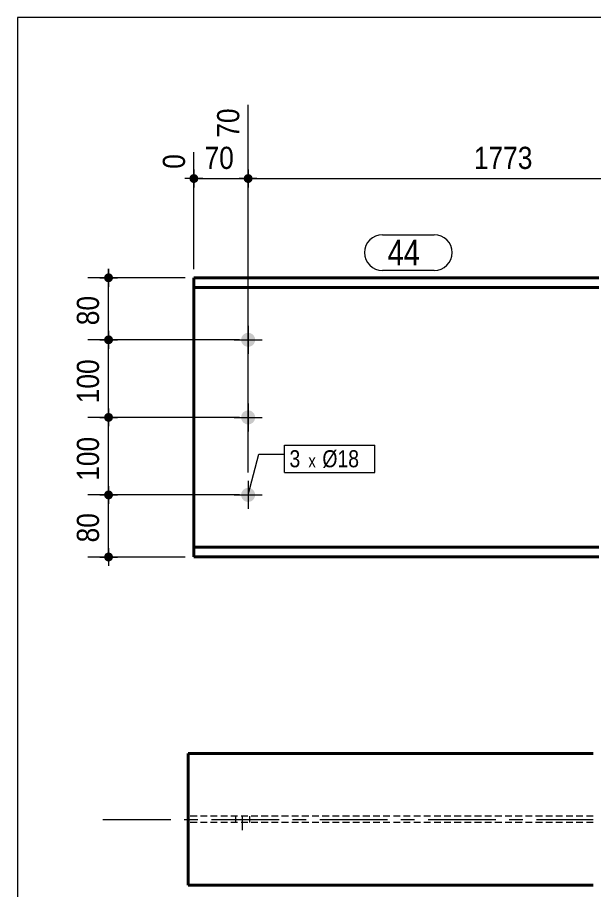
# Model space of a CAD drawing. Header units: millimetres. Extents: x 2 to 287, y 5 to 195.
# Drawn here: x 5 to 72.5, y 92.8 to 195 of the extents above; entities that cross this region are included whole.
import ezdxf

# ---------------------------------------------------------------- set-up
doc = ezdxf.new("R2010")
doc.units = ezdxf.units.MM
for name, pattern in [('AXES', [12.7, 7.9375, -1.5875, 1.5875, -1.5875]), ('CACHE2', [1.190625, 0.79375, -0.396875]), ('INTERROMPUX2', [9.525, 6.35, -3.175])]:
    doc.linetypes.add(name, pattern=pattern)
for name, color, linetype, lineweight in [('Axe', 1, 'Continuous', 0), ('Boulon', 7, 'Continuous', 0), ('Cache', 7, 'Continuous', 0), ('Cotation', 7, 'Continuous', 0), ('Désignation boulon', 3, 'Continuous', 0), ('Feuille dessin', 5, 'Continuous', 0), ('Piece', 2, 'Continuous', 0), ('Repère pièce', 3, 'Continuous', 0)]:
    doc.layers.add(name, color=color, linetype=linetype, lineweight=lineweight)
doc.styles.add('ARIAL', font='ARIAL.TTF')
doc.styles.add('COMIC_SANS_MS', font='COMIC.TTF')

# ---------------------------------------------------------------- blocks, each defined once
blk = doc.blocks.new('*A5')
at = {"layer": 'Boulon'}
for points in [[(31.23, 157.25), (31.23, 157.29), (31.23, 157.33), (31.24, 157.37), (31.25, 157.41), (31.26, 157.45), (31.27, 157.48), (31.29, 157.52), (31.3, 157.56), (31.32, 157.59), (31.34, 157.63), (31.36, 157.66), (31.39, 157.7), (31.41, 157.73), (31.44, 157.76), (31.47, 157.79), (31.49, 157.81), (31.52, 157.84), (31.56, 157.87), (31.59, 157.89), (31.62, 157.91), (31.66, 157.93), (31.69, 157.95), (31.73, 157.96), (31.77, 157.98), (31.81, 157.99), (31.84, 158), (31.88, 158.01), (31.92, 158.02), (31.96, 158.02), (32, 158.03), (32.04, 158.03), (32.08, 158.03), (32.12, 158.02), (32.16, 158.02), (32.2, 158.01), (32.24, 158), (32.28, 157.99), (32.32, 157.98), (32.36, 157.96), (32.39, 157.95), (32.43, 157.93), (32.46, 157.91), (32.5, 157.89), (32.53, 157.87), (32.56, 157.84), (32.59, 157.81), (32.62, 157.79), (32.65, 157.76), (32.68, 157.73), (32.7, 157.7), (32.72, 157.66), (32.75, 157.63), (32.77, 157.59), (32.78, 157.56), (32.8, 157.52), (32.81, 157.48), (32.83, 157.45), (32.84, 157.41), (32.85, 157.37), (32.85, 157.33), (32.86, 157.29), (32.86, 157.25), (32.86, 157.21), (32.86, 157.17), (32.86, 157.13), (32.85, 157.09), (32.85, 157.05), (32.84, 157.01), (32.83, 156.97), (32.81, 156.93), (32.8, 156.89), (32.78, 156.86), (32.77, 156.82), (32.75, 156.79), (32.72, 156.75), (32.7, 156.72), (32.68, 156.69), (32.65, 156.66), (32.62, 156.63), (32.59, 156.6), (32.56, 156.58), (32.53, 156.55), (32.5, 156.53), (32.46, 156.51), (32.43, 156.49), (32.39, 156.47), (32.36, 156.45), (32.32, 156.44), (32.28, 156.43), (32.24, 156.41), (32.2, 156.41), (32.16, 156.4), (32.12, 156.39), (32.08, 156.39), (32.04, 156.39), (32, 156.39), (31.96, 156.39), (31.92, 156.4), (31.88, 156.41), (31.84, 156.41), (31.81, 156.43), (31.77, 156.44), (31.73, 156.45), (31.69, 156.47), (31.66, 156.49), (31.62, 156.51), (31.59, 156.53), (31.56, 156.55), (31.52, 156.58), (31.49, 156.6), (31.47, 156.63), (31.44, 156.66), (31.41, 156.69), (31.39, 156.72), (31.36, 156.75), (31.34, 156.79), (31.32, 156.82), (31.3, 156.86), (31.29, 156.89), (31.27, 156.93), (31.26, 156.97), (31.25, 157.01), (31.24, 157.05), (31.23, 157.09), (31.23, 157.13), (31.23, 157.17), (31.23, 157.21)], [(31.23, 148.16), (31.23, 148.2), (31.23, 148.24), (31.24, 148.28), (31.25, 148.32), (31.26, 148.35), (31.27, 148.39), (31.29, 148.43), (31.3, 148.47), (31.32, 148.5), (31.34, 148.54), (31.36, 148.57), (31.39, 148.6), (31.41, 148.64), (31.44, 148.67), (31.47, 148.7), (31.49, 148.72), (31.52, 148.75), (31.56, 148.77), (31.59, 148.8), (31.62, 148.82), (31.66, 148.84), (31.69, 148.86), (31.73, 148.87), (31.77, 148.89), (31.81, 148.9), (31.84, 148.91), (31.88, 148.92), (31.92, 148.93), (31.96, 148.93), (32, 148.93), (32.04, 148.94), (32.08, 148.93), (32.12, 148.93), (32.16, 148.93), (32.2, 148.92), (32.24, 148.91), (32.28, 148.9), (32.32, 148.89), (32.36, 148.87), (32.39, 148.86), (32.43, 148.84), (32.46, 148.82), (32.5, 148.8), (32.53, 148.77), (32.56, 148.75), (32.59, 148.72), (32.62, 148.7), (32.65, 148.67), (32.68, 148.64), (32.7, 148.6), (32.72, 148.57), (32.75, 148.54), (32.77, 148.5), (32.78, 148.47), (32.8, 148.43), (32.81, 148.39), (32.83, 148.35), (32.84, 148.32), (32.85, 148.28), (32.85, 148.24), (32.86, 148.2), (32.86, 148.16), (32.86, 148.12), (32.86, 148.08), (32.86, 148.04), (32.85, 148), (32.85, 147.96), (32.84, 147.92), (32.83, 147.88), (32.81, 147.84), (32.8, 147.8), (32.78, 147.77), (32.77, 147.73), (32.75, 147.7), (32.72, 147.66), (32.7, 147.63), (32.68, 147.6), (32.65, 147.57), (32.62, 147.54), (32.59, 147.51), (32.56, 147.48), (32.53, 147.46), (32.5, 147.44), (32.46, 147.42), (32.43, 147.4), (32.39, 147.38), (32.36, 147.36), (32.32, 147.35), (32.28, 147.33), (32.24, 147.32), (32.2, 147.31), (32.16, 147.31), (32.12, 147.3), (32.08, 147.3), (32.04, 147.3), (32, 147.3), (31.96, 147.3), (31.92, 147.31), (31.88, 147.31), (31.84, 147.32), (31.81, 147.33), (31.77, 147.35), (31.73, 147.36), (31.69, 147.38), (31.66, 147.4), (31.62, 147.42), (31.59, 147.44), (31.56, 147.46), (31.52, 147.48), (31.49, 147.51), (31.47, 147.54), (31.44, 147.57), (31.41, 147.6), (31.39, 147.63), (31.36, 147.66), (31.34, 147.7), (31.32, 147.73), (31.3, 147.77), (31.29, 147.8), (31.27, 147.84), (31.26, 147.88), (31.25, 147.92), (31.24, 147.96), (31.23, 148), (31.23, 148.04), (31.23, 148.08), (31.23, 148.12)], [(31.23, 139.07), (31.23, 139.11), (31.23, 139.15), (31.24, 139.19), (31.25, 139.23), (31.26, 139.26), (31.27, 139.3), (31.29, 139.34), (31.3, 139.38), (31.32, 139.41), (31.34, 139.45), (31.36, 139.48), (31.39, 139.51), (31.41, 139.55), (31.44, 139.58), (31.47, 139.6), (31.49, 139.63), (31.52, 139.66), (31.56, 139.68), (31.59, 139.71), (31.62, 139.73), (31.66, 139.75), (31.69, 139.77), (31.73, 139.78), (31.77, 139.8), (31.81, 139.81), (31.84, 139.82), (31.88, 139.83), (31.92, 139.84), (31.96, 139.84), (32, 139.84), (32.04, 139.84), (32.08, 139.84), (32.12, 139.84), (32.16, 139.84), (32.2, 139.83), (32.24, 139.82), (32.28, 139.81), (32.32, 139.8), (32.36, 139.78), (32.39, 139.77), (32.43, 139.75), (32.46, 139.73), (32.5, 139.71), (32.53, 139.68), (32.56, 139.66), (32.59, 139.63), (32.62, 139.6), (32.65, 139.58), (32.68, 139.55), (32.7, 139.51), (32.72, 139.48), (32.75, 139.45), (32.77, 139.41), (32.78, 139.38), (32.8, 139.34), (32.81, 139.3), (32.83, 139.26), (32.84, 139.23), (32.85, 139.19), (32.85, 139.15), (32.86, 139.11), (32.86, 139.07), (32.86, 139.03), (32.86, 138.99), (32.86, 138.95), (32.85, 138.91), (32.85, 138.87), (32.84, 138.83), (32.83, 138.79), (32.81, 138.75), (32.8, 138.71), (32.78, 138.68), (32.77, 138.64), (32.75, 138.61), (32.72, 138.57), (32.7, 138.54), (32.68, 138.51), (32.65, 138.48), (32.62, 138.45), (32.59, 138.42), (32.56, 138.39), (32.53, 138.37), (32.5, 138.35), (32.46, 138.32), (32.43, 138.3), (32.39, 138.29), (32.36, 138.27), (32.32, 138.26), (32.28, 138.24), (32.24, 138.23), (32.2, 138.22), (32.16, 138.22), (32.12, 138.21), (32.08, 138.21), (32.04, 138.21), (32, 138.21), (31.96, 138.21), (31.92, 138.22), (31.88, 138.22), (31.84, 138.23), (31.81, 138.24), (31.77, 138.26), (31.73, 138.27), (31.69, 138.29), (31.66, 138.3), (31.62, 138.32), (31.59, 138.35), (31.56, 138.37), (31.52, 138.39), (31.49, 138.42), (31.47, 138.45), (31.44, 138.48), (31.41, 138.51), (31.39, 138.54), (31.36, 138.57), (31.34, 138.61), (31.32, 138.64), (31.3, 138.68), (31.29, 138.71), (31.27, 138.75), (31.26, 138.79), (31.25, 138.83), (31.24, 138.87), (31.23, 138.91), (31.23, 138.95), (31.23, 138.99), (31.23, 139.03)]]:
    blk.add_hatch(color=256, dxfattribs=at).paths.add_polyline_path(points, flags=17)
at = {"layer": 'Boulon', "linetype": 'Continuous', "lineweight": 0}
for p, q in [((32.04, 158.84), (32.04, 155.57)), ((30.41, 157.21), (33.68, 157.21)), ((32.04, 149.75), (32.04, 146.48)), ((30.41, 148.12), (33.68, 148.12)), ((32.04, 140.66), (32.04, 137.39)), ((30.41, 139.03), (33.68, 139.03))]:
    blk.add_line(p, q, dxfattribs=at)
blk = doc.blocks.new('*A9')
at = {"layer": 'Piece', "color": 2, "linetype": 'Continuous', "lineweight": 40}
for p, q in [((25.68, 164.480746), (25.68, 131.753473)), ((73.134545, 164.480746), (25.68, 164.480746)), ((73.134545, 163.3262), (25.68, 163.3262)), ((73.134545, 132.908018), (25.68, 132.908018)), ((25.68, 131.753473), (73.134545, 131.753473))]:
    blk.add_line(p, q, dxfattribs=at)
blk = doc.blocks.new('*A14')
at = {"layer": 'Boulon', "linetype": 'INTERROMPUX2', "lineweight": 0}
for p, q in [((30.573796, 101.357689), (30.573796, 100.630417)), ((30.573796, 101.357689), (30.573796, 100.630417)), ((30.573796, 101.357689), (30.573796, 100.630417)), ((31.391978, 99.721326), (31.391978, 101.357689)), ((31.391978, 99.721326), (31.391978, 101.357689)), ((31.391978, 99.721326), (31.391978, 101.357689)), ((32.21016, 101.357689), (32.21016, 100.630417)), ((32.21016, 101.357689), (32.21016, 100.630417)), ((32.21016, 101.357689), (32.21016, 100.630417))]:
    blk.add_line(p, q, dxfattribs=at)
blk = doc.blocks.new('*A18')
at = {"layer": 'Axe', "color": 1, "linetype": 'AXES', "lineweight": 15}
blk.add_line((15.028381, 100.994053), (72.482927, 100.994053), dxfattribs=at)
at = {"layer": 'Cache', "color": 7, "linetype": 'CACHE2', "lineweight": 20}
for p, q in [((72.482927, 101.357689), (25.028381, 101.357689)), ((72.482927, 100.630417), (25.028381, 100.630417))]:
    blk.add_line(p, q, dxfattribs=at)
at = {"layer": 'Piece', "color": 2, "linetype": 'Continuous', "lineweight": 40}
for p, q in [((25.028381, 108.721326), (25.028381, 93.26678)), ((25.028381, 108.721326), (72.482927, 108.721326)), ((25.028381, 93.26678), (72.482927, 93.26678))]:
    blk.add_line(p, q, dxfattribs=at)
blk = doc.blocks.new('*A19')
at = {"layer": 'Feuille dessin', "linetype": 'Continuous', "lineweight": 0}
for p, q in [((282, 195), (5, 195)), ((5, 195), (5, 5))]:
    blk.add_line(p, q, dxfattribs=at)
blk = doc.blocks.new('*A25')
at = {"layer": 'Cotation'}
for points in [[(25.65, 175.6), (25.63, 175.6), (25.6, 175.6), (25.58, 175.61), (25.55, 175.61), (25.53, 175.62), (25.5, 175.63), (25.48, 175.64), (25.46, 175.65), (25.43, 175.66), (25.41, 175.67), (25.39, 175.68), (25.37, 175.7), (25.35, 175.72), (25.33, 175.73), (25.31, 175.75), (25.29, 175.77), (25.28, 175.79), (25.26, 175.81), (25.25, 175.83), (25.23, 175.85), (25.22, 175.87), (25.21, 175.89), (25.2, 175.92), (25.19, 175.94), (25.18, 175.97), (25.18, 175.99), (25.17, 176.02), (25.17, 176.04), (25.16, 176.07), (25.16, 176.09), (25.16, 176.12), (25.16, 176.14), (25.16, 176.17), (25.17, 176.19), (25.17, 176.22), (25.18, 176.24), (25.18, 176.27), (25.19, 176.29), (25.2, 176.32), (25.21, 176.34), (25.22, 176.36), (25.23, 176.38), (25.25, 176.41), (25.26, 176.43), (25.28, 176.45), (25.29, 176.47), (25.31, 176.48), (25.33, 176.5), (25.35, 176.52), (25.37, 176.53), (25.39, 176.55), (25.41, 176.56), (25.43, 176.58), (25.46, 176.59), (25.48, 176.6), (25.5, 176.61), (25.53, 176.61), (25.55, 176.62), (25.58, 176.63), (25.6, 176.63), (25.63, 176.63), (25.65, 176.64), (25.68, 176.64), (25.71, 176.64), (25.73, 176.63), (25.76, 176.63), (25.78, 176.63), (25.81, 176.62), (25.83, 176.61), (25.86, 176.61), (25.88, 176.6), (25.9, 176.59), (25.93, 176.58), (25.95, 176.56), (25.97, 176.55), (25.99, 176.53), (26.01, 176.52), (26.03, 176.5), (26.05, 176.48), (26.07, 176.47), (26.08, 176.45), (26.1, 176.43), (26.11, 176.41), (26.13, 176.38), (26.14, 176.36), (26.15, 176.34), (26.16, 176.32), (26.17, 176.29), (26.18, 176.27), (26.18, 176.24), (26.19, 176.22), (26.19, 176.19), (26.2, 176.17), (26.2, 176.14), (26.2, 176.12), (26.2, 176.09), (26.2, 176.07), (26.19, 176.04), (26.19, 176.02), (26.18, 175.99), (26.18, 175.97), (26.17, 175.94), (26.16, 175.92), (26.15, 175.89), (26.14, 175.87), (26.13, 175.85), (26.11, 175.83), (26.1, 175.81), (26.08, 175.79), (26.07, 175.77), (26.05, 175.75), (26.03, 175.73), (26.01, 175.72), (25.99, 175.7), (25.97, 175.68), (25.95, 175.67), (25.93, 175.66), (25.9, 175.65), (25.88, 175.64), (25.86, 175.63), (25.83, 175.62), (25.81, 175.61), (25.78, 175.61), (25.76, 175.6), (25.73, 175.6), (25.71, 175.6), (25.68, 175.6)], [(32.02, 175.6), (31.99, 175.6), (31.97, 175.6), (31.94, 175.61), (31.92, 175.61), (31.89, 175.62), (31.87, 175.63), (31.84, 175.64), (31.82, 175.65), (31.8, 175.66), (31.78, 175.67), (31.75, 175.68), (31.73, 175.7), (31.71, 175.72), (31.69, 175.73), (31.68, 175.75), (31.66, 175.77), (31.64, 175.79), (31.63, 175.81), (31.61, 175.83), (31.6, 175.85), (31.58, 175.87), (31.57, 175.89), (31.56, 175.92), (31.55, 175.94), (31.55, 175.97), (31.54, 175.99), (31.53, 176.02), (31.53, 176.04), (31.53, 176.07), (31.52, 176.09), (31.52, 176.12), (31.52, 176.14), (31.53, 176.17), (31.53, 176.19), (31.53, 176.22), (31.54, 176.24), (31.55, 176.27), (31.55, 176.29), (31.56, 176.32), (31.57, 176.34), (31.58, 176.36), (31.6, 176.38), (31.61, 176.41), (31.63, 176.43), (31.64, 176.45), (31.66, 176.47), (31.68, 176.48), (31.69, 176.5), (31.71, 176.52), (31.73, 176.53), (31.75, 176.55), (31.78, 176.56), (31.8, 176.58), (31.82, 176.59), (31.84, 176.6), (31.87, 176.61), (31.89, 176.61), (31.92, 176.62), (31.94, 176.63), (31.97, 176.63), (31.99, 176.63), (32.02, 176.64), (32.04, 176.64), (32.07, 176.64), (32.09, 176.63), (32.12, 176.63), (32.15, 176.63), (32.17, 176.62), (32.19, 176.61), (32.22, 176.61), (32.24, 176.6), (32.27, 176.59), (32.29, 176.58), (32.31, 176.56), (32.33, 176.55), (32.35, 176.53), (32.37, 176.52), (32.39, 176.5), (32.41, 176.48), (32.43, 176.47), (32.45, 176.45), (32.46, 176.43), (32.48, 176.41), (32.49, 176.38), (32.5, 176.36), (32.51, 176.34), (32.52, 176.32), (32.53, 176.29), (32.54, 176.27), (32.55, 176.24), (32.55, 176.22), (32.56, 176.19), (32.56, 176.17), (32.56, 176.14), (32.56, 176.12), (32.56, 176.09), (32.56, 176.07), (32.56, 176.04), (32.55, 176.02), (32.55, 175.99), (32.54, 175.97), (32.53, 175.94), (32.52, 175.92), (32.51, 175.89), (32.5, 175.87), (32.49, 175.85), (32.48, 175.83), (32.46, 175.81), (32.45, 175.79), (32.43, 175.77), (32.41, 175.75), (32.39, 175.73), (32.37, 175.72), (32.35, 175.7), (32.33, 175.68), (32.31, 175.67), (32.29, 175.66), (32.27, 175.65), (32.24, 175.64), (32.22, 175.63), (32.19, 175.62), (32.17, 175.61), (32.15, 175.61), (32.12, 175.6), (32.09, 175.6), (32.07, 175.6), (32.04, 175.6)]]:
    blk.add_hatch(color=256, dxfattribs=at).paths.add_polyline_path(points, flags=17)
at = {"layer": 'Cotation', "linetype": 'Continuous', "lineweight": 0}
for p, q in [((32.04, 141.66), (32.04, 184.75)), ((25.68, 165.48), (25.68, 179.19)), ((25.68, 177.16), (25.68, 175.08)), ((32.04, 177.16), (32.04, 175.08)), ((26.72, 176.12), (24.64, 176.12)), ((25.68, 176.12), (24.64, 176.12)), ((25.68, 176.12), (32.04, 176.12)), ((33.08, 176.12), (31, 176.12)), ((32.04, 176.12), (33.08, 176.12))]:
    blk.add_line(p, q, dxfattribs=at)
at = {"layer": 'Cotation'}
for p in [(25.68, 176.12), (32.04, 176.12)]:
    blk.add_point(p, dxfattribs=at)
at = {"layer": 'Cotation', "style": 'ARIAL', "width": 0.85}
for s, p in [('70', (31, 180.9)), ('0', (24.64, 177.26))]:
    blk.add_text(s, height=2.6, rotation=90.0002, dxfattribs=at).set_placement(p)
blk.add_text('70', height=2.6, dxfattribs=at).set_placement((26.93, 177.24))
blk = doc.blocks.new('*A26')
at = {"layer": 'Cotation'}
for points in [[(32.02, 175.6), (31.99, 175.6), (31.97, 175.6), (31.94, 175.61), (31.92, 175.61), (31.89, 175.62), (31.87, 175.63), (31.84, 175.64), (31.82, 175.65), (31.8, 175.66), (31.78, 175.67), (31.75, 175.68), (31.73, 175.7), (31.71, 175.72), (31.69, 175.73), (31.68, 175.75), (31.66, 175.77), (31.64, 175.79), (31.63, 175.81), (31.61, 175.83), (31.6, 175.85), (31.58, 175.87), (31.57, 175.89), (31.56, 175.92), (31.55, 175.94), (31.55, 175.97), (31.54, 175.99), (31.53, 176.02), (31.53, 176.04), (31.53, 176.07), (31.52, 176.09), (31.52, 176.12), (31.52, 176.14), (31.53, 176.17), (31.53, 176.19), (31.53, 176.22), (31.54, 176.24), (31.55, 176.27), (31.55, 176.29), (31.56, 176.32), (31.57, 176.34), (31.58, 176.36), (31.6, 176.38), (31.61, 176.41), (31.63, 176.43), (31.64, 176.45), (31.66, 176.47), (31.68, 176.48), (31.69, 176.5), (31.71, 176.52), (31.73, 176.53), (31.75, 176.55), (31.78, 176.56), (31.8, 176.58), (31.82, 176.59), (31.84, 176.6), (31.87, 176.61), (31.89, 176.61), (31.92, 176.62), (31.94, 176.63), (31.97, 176.63), (31.99, 176.63), (32.02, 176.64), (32.04, 176.64), (32.07, 176.64), (32.09, 176.63), (32.12, 176.63), (32.15, 176.63), (32.17, 176.62), (32.19, 176.61), (32.22, 176.61), (32.24, 176.6), (32.27, 176.59), (32.29, 176.58), (32.31, 176.56), (32.33, 176.55), (32.35, 176.53), (32.37, 176.52), (32.39, 176.5), (32.41, 176.48), (32.43, 176.47), (32.45, 176.45), (32.46, 176.43), (32.48, 176.41), (32.49, 176.38), (32.5, 176.36), (32.51, 176.34), (32.52, 176.32), (32.53, 176.29), (32.54, 176.27), (32.55, 176.24), (32.55, 176.22), (32.56, 176.19), (32.56, 176.17), (32.56, 176.14), (32.56, 176.12), (32.56, 176.09), (32.56, 176.07), (32.56, 176.04), (32.55, 176.02), (32.55, 175.99), (32.54, 175.97), (32.53, 175.94), (32.52, 175.92), (32.51, 175.89), (32.5, 175.87), (32.49, 175.85), (32.48, 175.83), (32.46, 175.81), (32.45, 175.79), (32.43, 175.77), (32.41, 175.75), (32.39, 175.73), (32.37, 175.72), (32.35, 175.7), (32.33, 175.68), (32.31, 175.67), (32.29, 175.66), (32.27, 175.65), (32.24, 175.64), (32.22, 175.63), (32.19, 175.62), (32.17, 175.61), (32.15, 175.61), (32.12, 175.6), (32.09, 175.6), (32.07, 175.6), (32.04, 175.6)], [(92.65, 175.6), (92.63, 175.6), (92.6, 175.6), (92.57, 175.61), (92.55, 175.61), (92.53, 175.62), (92.5, 175.63), (92.48, 175.64), (92.45, 175.65), (92.43, 175.66), (92.41, 175.67), (92.39, 175.68), (92.37, 175.7), (92.35, 175.72), (92.33, 175.73), (92.31, 175.75), (92.29, 175.77), (92.27, 175.79), (92.26, 175.81), (92.24, 175.83), (92.23, 175.85), (92.22, 175.87), (92.21, 175.89), (92.2, 175.92), (92.19, 175.94), (92.18, 175.97), (92.17, 175.99), (92.17, 176.02), (92.16, 176.04), (92.16, 176.07), (92.16, 176.09), (92.16, 176.12), (92.16, 176.14), (92.16, 176.17), (92.16, 176.19), (92.17, 176.22), (92.17, 176.24), (92.18, 176.27), (92.19, 176.29), (92.2, 176.32), (92.21, 176.34), (92.22, 176.36), (92.23, 176.38), (92.24, 176.41), (92.26, 176.43), (92.27, 176.45), (92.29, 176.47), (92.31, 176.48), (92.33, 176.5), (92.35, 176.52), (92.37, 176.53), (92.39, 176.55), (92.41, 176.56), (92.43, 176.58), (92.45, 176.59), (92.48, 176.6), (92.5, 176.61), (92.53, 176.61), (92.55, 176.62), (92.57, 176.63), (92.6, 176.63), (92.63, 176.63), (92.65, 176.64), (92.68, 176.64), (92.7, 176.64), (92.73, 176.63), (92.75, 176.63), (92.78, 176.63), (92.8, 176.62), (92.83, 176.61), (92.85, 176.61), (92.88, 176.6), (92.9, 176.59), (92.92, 176.58), (92.94, 176.56), (92.96, 176.55), (92.99, 176.53), (93.01, 176.52), (93.03, 176.5), (93.04, 176.48), (93.06, 176.47), (93.08, 176.45), (93.09, 176.43), (93.11, 176.41), (93.12, 176.38), (93.13, 176.36), (93.15, 176.34), (93.16, 176.32), (93.17, 176.29), (93.17, 176.27), (93.18, 176.24), (93.19, 176.22), (93.19, 176.19), (93.19, 176.17), (93.2, 176.14), (93.2, 176.12), (93.2, 176.09), (93.19, 176.07), (93.19, 176.04), (93.19, 176.02), (93.18, 175.99), (93.17, 175.97), (93.17, 175.94), (93.16, 175.92), (93.15, 175.89), (93.13, 175.87), (93.12, 175.85), (93.11, 175.83), (93.09, 175.81), (93.08, 175.79), (93.06, 175.77), (93.04, 175.75), (93.03, 175.73), (93.01, 175.72), (92.99, 175.7), (92.96, 175.68), (92.94, 175.67), (92.92, 175.66), (92.9, 175.65), (92.88, 175.64), (92.85, 175.63), (92.83, 175.62), (92.8, 175.61), (92.78, 175.61), (92.75, 175.6), (92.73, 175.6), (92.7, 175.6), (92.68, 175.6)]]:
    blk.add_hatch(color=256, dxfattribs=at).paths.add_polyline_path(points, flags=17)
at = {"layer": 'Cotation', "linetype": 'Continuous', "lineweight": 0}
for p, q in [((32.04, 141.66), (32.04, 184.75)), ((92.68, 160.03), (92.68, 184.97)), ((32.04, 177.16), (32.04, 175.08)), ((92.68, 177.16), (92.68, 175.08)), ((33.08, 176.12), (31, 176.12)), ((32.04, 176.12), (31, 176.12)), ((32.04, 176.12), (92.68, 176.12)), ((93.72, 176.12), (91.64, 176.12)), ((92.68, 176.12), (93.72, 176.12))]:
    blk.add_line(p, q, dxfattribs=at)
at = {"layer": 'Cotation'}
for p in [(32.04, 176.12), (92.68, 176.12)]:
    blk.add_point(p, dxfattribs=at)
at = {"layer": 'Cotation', "style": 'ARIAL', "width": 0.85}
blk.add_text('1843', height=2.6, rotation=90.0002, dxfattribs=at).set_placement((91.64, 177.26))
blk.add_text('1773', height=2.6, dxfattribs=at).set_placement((58.5, 177.24))
blk = doc.blocks.new('*A33')
at = {"layer": 'Cotation'}
for points in [[(15.65, 138.51), (15.63, 138.51), (15.6, 138.51), (15.58, 138.52), (15.55, 138.52), (15.53, 138.53), (15.5, 138.54), (15.48, 138.55), (15.46, 138.56), (15.43, 138.57), (15.41, 138.58), (15.39, 138.59), (15.37, 138.61), (15.35, 138.62), (15.33, 138.64), (15.31, 138.66), (15.29, 138.68), (15.28, 138.7), (15.26, 138.72), (15.25, 138.74), (15.23, 138.76), (15.22, 138.78), (15.21, 138.8), (15.2, 138.83), (15.19, 138.85), (15.18, 138.88), (15.18, 138.9), (15.17, 138.92), (15.17, 138.95), (15.16, 138.98), (15.16, 139), (15.16, 139.03), (15.16, 139.05), (15.16, 139.08), (15.17, 139.1), (15.17, 139.13), (15.18, 139.15), (15.18, 139.18), (15.19, 139.2), (15.2, 139.23), (15.21, 139.25), (15.22, 139.27), (15.23, 139.29), (15.25, 139.32), (15.26, 139.34), (15.28, 139.36), (15.29, 139.38), (15.31, 139.39), (15.33, 139.41), (15.35, 139.43), (15.37, 139.44), (15.39, 139.46), (15.41, 139.47), (15.43, 139.48), (15.46, 139.5), (15.48, 139.51), (15.5, 139.52), (15.53, 139.52), (15.55, 139.53), (15.58, 139.54), (15.6, 139.54), (15.63, 139.54), (15.65, 139.55), (15.68, 139.55), (15.71, 139.55), (15.73, 139.54), (15.76, 139.54), (15.78, 139.54), (15.81, 139.53), (15.83, 139.52), (15.86, 139.52), (15.88, 139.51), (15.9, 139.5), (15.93, 139.48), (15.95, 139.47), (15.97, 139.46), (15.99, 139.44), (16.01, 139.43), (16.03, 139.41), (16.05, 139.39), (16.07, 139.38), (16.08, 139.36), (16.1, 139.34), (16.11, 139.32), (16.13, 139.29), (16.14, 139.27), (16.15, 139.25), (16.16, 139.23), (16.17, 139.2), (16.18, 139.18), (16.18, 139.15), (16.19, 139.13), (16.19, 139.1), (16.2, 139.08), (16.2, 139.05), (16.2, 139.03), (16.2, 139), (16.2, 138.98), (16.19, 138.95), (16.19, 138.92), (16.18, 138.9), (16.18, 138.88), (16.17, 138.85), (16.16, 138.83), (16.15, 138.8), (16.14, 138.78), (16.13, 138.76), (16.11, 138.74), (16.1, 138.72), (16.08, 138.7), (16.07, 138.68), (16.05, 138.66), (16.03, 138.64), (16.01, 138.62), (15.99, 138.61), (15.97, 138.59), (15.95, 138.58), (15.93, 138.57), (15.9, 138.56), (15.88, 138.55), (15.86, 138.54), (15.83, 138.53), (15.81, 138.52), (15.78, 138.52), (15.76, 138.51), (15.73, 138.51), (15.71, 138.51), (15.68, 138.51)], [(15.65, 131.23), (15.63, 131.24), (15.6, 131.24), (15.58, 131.24), (15.55, 131.25), (15.53, 131.26), (15.5, 131.26), (15.48, 131.27), (15.46, 131.28), (15.43, 131.29), (15.41, 131.31), (15.39, 131.32), (15.37, 131.34), (15.35, 131.35), (15.33, 131.37), (15.31, 131.39), (15.29, 131.4), (15.28, 131.42), (15.26, 131.44), (15.25, 131.46), (15.23, 131.49), (15.22, 131.51), (15.21, 131.53), (15.2, 131.55), (15.19, 131.58), (15.18, 131.6), (15.18, 131.63), (15.17, 131.65), (15.17, 131.68), (15.16, 131.7), (15.16, 131.73), (15.16, 131.75), (15.16, 131.78), (15.16, 131.8), (15.17, 131.83), (15.17, 131.85), (15.18, 131.88), (15.18, 131.9), (15.19, 131.93), (15.2, 131.95), (15.21, 131.98), (15.22, 132), (15.23, 132.02), (15.25, 132.04), (15.26, 132.06), (15.28, 132.08), (15.29, 132.1), (15.31, 132.12), (15.33, 132.14), (15.35, 132.16), (15.37, 132.17), (15.39, 132.19), (15.41, 132.2), (15.43, 132.21), (15.46, 132.22), (15.48, 132.23), (15.5, 132.24), (15.53, 132.25), (15.55, 132.26), (15.58, 132.26), (15.6, 132.27), (15.63, 132.27), (15.65, 132.27), (15.68, 132.27), (15.71, 132.27), (15.73, 132.27), (15.76, 132.27), (15.78, 132.26), (15.81, 132.26), (15.83, 132.25), (15.86, 132.24), (15.88, 132.23), (15.9, 132.22), (15.93, 132.21), (15.95, 132.2), (15.97, 132.19), (15.99, 132.17), (16.01, 132.16), (16.03, 132.14), (16.05, 132.12), (16.07, 132.1), (16.08, 132.08), (16.1, 132.06), (16.11, 132.04), (16.13, 132.02), (16.14, 132), (16.15, 131.98), (16.16, 131.95), (16.17, 131.93), (16.18, 131.9), (16.18, 131.88), (16.19, 131.85), (16.19, 131.83), (16.2, 131.8), (16.2, 131.78), (16.2, 131.75), (16.2, 131.73), (16.2, 131.7), (16.19, 131.68), (16.19, 131.65), (16.18, 131.63), (16.18, 131.6), (16.17, 131.58), (16.16, 131.55), (16.15, 131.53), (16.14, 131.51), (16.13, 131.49), (16.11, 131.46), (16.1, 131.44), (16.08, 131.42), (16.07, 131.4), (16.05, 131.39), (16.03, 131.37), (16.01, 131.35), (15.99, 131.34), (15.97, 131.32), (15.95, 131.31), (15.93, 131.29), (15.9, 131.28), (15.88, 131.27), (15.86, 131.26), (15.83, 131.26), (15.81, 131.25), (15.78, 131.24), (15.76, 131.24), (15.73, 131.24), (15.71, 131.23), (15.68, 131.23)]]:
    blk.add_hatch(color=256, dxfattribs=at).paths.add_polyline_path(points, flags=17)
at = {"layer": 'Cotation', "linetype": 'Continuous', "lineweight": 0}
for p, q in [((15.68, 140.07), (15.68, 137.99)), ((15.68, 139.03), (15.68, 140.07)), ((31.04, 139.03), (13.26, 139.03)), ((14.64, 139.03), (16.72, 139.03)), ((15.68, 131.75), (15.68, 139.03)), ((15.68, 132.79), (15.68, 130.71)), ((24.68, 131.75), (13.26, 131.75)), ((14.64, 131.75), (16.72, 131.75)), ((15.68, 131.75), (15.68, 130.71))]:
    blk.add_line(p, q, dxfattribs=at)
at = {"layer": 'Cotation'}
for p in [(15.68, 139.03), (15.68, 131.75)]:
    blk.add_point(p, dxfattribs=at)
at = {"layer": 'Cotation', "style": 'ARIAL', "width": 0.85}
blk.add_text('80', height=2.6, rotation=90.0002, dxfattribs=at).set_placement((14.56, 133.46))
blk = doc.blocks.new('*A34')
at = {"layer": 'Cotation'}
for points in [[(15.65, 147.6), (15.63, 147.6), (15.6, 147.6), (15.58, 147.61), (15.55, 147.61), (15.53, 147.62), (15.5, 147.63), (15.48, 147.64), (15.46, 147.65), (15.43, 147.66), (15.41, 147.67), (15.39, 147.68), (15.37, 147.7), (15.35, 147.72), (15.33, 147.73), (15.31, 147.75), (15.29, 147.77), (15.28, 147.79), (15.26, 147.81), (15.25, 147.83), (15.23, 147.85), (15.22, 147.87), (15.21, 147.89), (15.2, 147.92), (15.19, 147.94), (15.18, 147.97), (15.18, 147.99), (15.17, 148.02), (15.17, 148.04), (15.16, 148.07), (15.16, 148.09), (15.16, 148.12), (15.16, 148.14), (15.16, 148.17), (15.17, 148.19), (15.17, 148.22), (15.18, 148.24), (15.18, 148.27), (15.19, 148.29), (15.2, 148.32), (15.21, 148.34), (15.22, 148.36), (15.23, 148.38), (15.25, 148.41), (15.26, 148.43), (15.28, 148.45), (15.29, 148.47), (15.31, 148.48), (15.33, 148.5), (15.35, 148.52), (15.37, 148.53), (15.39, 148.55), (15.41, 148.56), (15.43, 148.58), (15.46, 148.59), (15.48, 148.6), (15.5, 148.61), (15.53, 148.61), (15.55, 148.62), (15.58, 148.63), (15.6, 148.63), (15.63, 148.63), (15.65, 148.64), (15.68, 148.64), (15.71, 148.64), (15.73, 148.63), (15.76, 148.63), (15.78, 148.63), (15.81, 148.62), (15.83, 148.61), (15.86, 148.61), (15.88, 148.6), (15.9, 148.59), (15.93, 148.58), (15.95, 148.56), (15.97, 148.55), (15.99, 148.53), (16.01, 148.52), (16.03, 148.5), (16.05, 148.48), (16.07, 148.47), (16.08, 148.45), (16.1, 148.43), (16.11, 148.41), (16.13, 148.38), (16.14, 148.36), (16.15, 148.34), (16.16, 148.32), (16.17, 148.29), (16.18, 148.27), (16.18, 148.24), (16.19, 148.22), (16.19, 148.19), (16.2, 148.17), (16.2, 148.14), (16.2, 148.12), (16.2, 148.09), (16.2, 148.07), (16.19, 148.04), (16.19, 148.02), (16.18, 147.99), (16.18, 147.97), (16.17, 147.94), (16.16, 147.92), (16.15, 147.89), (16.14, 147.87), (16.13, 147.85), (16.11, 147.83), (16.1, 147.81), (16.08, 147.79), (16.07, 147.77), (16.05, 147.75), (16.03, 147.73), (16.01, 147.72), (15.99, 147.7), (15.97, 147.68), (15.95, 147.67), (15.93, 147.66), (15.9, 147.65), (15.88, 147.64), (15.86, 147.63), (15.83, 147.62), (15.81, 147.61), (15.78, 147.61), (15.76, 147.6), (15.73, 147.6), (15.71, 147.6), (15.68, 147.6)], [(15.65, 138.51), (15.63, 138.51), (15.6, 138.51), (15.58, 138.52), (15.55, 138.52), (15.53, 138.53), (15.5, 138.54), (15.48, 138.55), (15.46, 138.56), (15.43, 138.57), (15.41, 138.58), (15.39, 138.59), (15.37, 138.61), (15.35, 138.62), (15.33, 138.64), (15.31, 138.66), (15.29, 138.68), (15.28, 138.7), (15.26, 138.72), (15.25, 138.74), (15.23, 138.76), (15.22, 138.78), (15.21, 138.8), (15.2, 138.83), (15.19, 138.85), (15.18, 138.88), (15.18, 138.9), (15.17, 138.92), (15.17, 138.95), (15.16, 138.98), (15.16, 139), (15.16, 139.03), (15.16, 139.05), (15.16, 139.08), (15.17, 139.1), (15.17, 139.13), (15.18, 139.15), (15.18, 139.18), (15.19, 139.2), (15.2, 139.23), (15.21, 139.25), (15.22, 139.27), (15.23, 139.29), (15.25, 139.32), (15.26, 139.34), (15.28, 139.36), (15.29, 139.38), (15.31, 139.39), (15.33, 139.41), (15.35, 139.43), (15.37, 139.44), (15.39, 139.46), (15.41, 139.47), (15.43, 139.48), (15.46, 139.5), (15.48, 139.51), (15.5, 139.52), (15.53, 139.52), (15.55, 139.53), (15.58, 139.54), (15.6, 139.54), (15.63, 139.54), (15.65, 139.55), (15.68, 139.55), (15.71, 139.55), (15.73, 139.54), (15.76, 139.54), (15.78, 139.54), (15.81, 139.53), (15.83, 139.52), (15.86, 139.52), (15.88, 139.51), (15.9, 139.5), (15.93, 139.48), (15.95, 139.47), (15.97, 139.46), (15.99, 139.44), (16.01, 139.43), (16.03, 139.41), (16.05, 139.39), (16.07, 139.38), (16.08, 139.36), (16.1, 139.34), (16.11, 139.32), (16.13, 139.29), (16.14, 139.27), (16.15, 139.25), (16.16, 139.23), (16.17, 139.2), (16.18, 139.18), (16.18, 139.15), (16.19, 139.13), (16.19, 139.1), (16.2, 139.08), (16.2, 139.05), (16.2, 139.03), (16.2, 139), (16.2, 138.98), (16.19, 138.95), (16.19, 138.92), (16.18, 138.9), (16.18, 138.88), (16.17, 138.85), (16.16, 138.83), (16.15, 138.8), (16.14, 138.78), (16.13, 138.76), (16.11, 138.74), (16.1, 138.72), (16.08, 138.7), (16.07, 138.68), (16.05, 138.66), (16.03, 138.64), (16.01, 138.62), (15.99, 138.61), (15.97, 138.59), (15.95, 138.58), (15.93, 138.57), (15.9, 138.56), (15.88, 138.55), (15.86, 138.54), (15.83, 138.53), (15.81, 138.52), (15.78, 138.52), (15.76, 138.51), (15.73, 138.51), (15.71, 138.51), (15.68, 138.51)]]:
    blk.add_hatch(color=256, dxfattribs=at).paths.add_polyline_path(points, flags=17)
at = {"layer": 'Cotation', "linetype": 'Continuous', "lineweight": 0}
for p, q in [((15.68, 149.16), (15.68, 147.08)), ((15.68, 148.12), (15.68, 149.16)), ((31.04, 148.12), (13.26, 148.12)), ((14.64, 148.12), (16.72, 148.12)), ((15.68, 139.03), (15.68, 148.12)), ((15.68, 140.07), (15.68, 137.99)), ((31.04, 139.03), (13.26, 139.03)), ((14.64, 139.03), (16.72, 139.03)), ((15.68, 139.03), (15.68, 137.99))]:
    blk.add_line(p, q, dxfattribs=at)
at = {"layer": 'Cotation'}
for p in [(15.68, 148.12), (15.68, 139.03)]:
    blk.add_point(p, dxfattribs=at)
at = {"layer": 'Cotation', "style": 'ARIAL', "width": 0.85}
blk.add_text('100', height=2.6, rotation=90.0002, dxfattribs=at).set_placement((14.56, 140.68))
blk = doc.blocks.new('*A35')
at = {"layer": 'Cotation'}
for points in [[(15.65, 156.69), (15.63, 156.69), (15.6, 156.69), (15.58, 156.7), (15.55, 156.7), (15.53, 156.71), (15.5, 156.72), (15.48, 156.73), (15.46, 156.74), (15.43, 156.75), (15.41, 156.76), (15.39, 156.78), (15.37, 156.79), (15.35, 156.81), (15.33, 156.82), (15.31, 156.84), (15.29, 156.86), (15.28, 156.88), (15.26, 156.9), (15.25, 156.92), (15.23, 156.94), (15.22, 156.96), (15.21, 156.99), (15.2, 157.01), (15.19, 157.03), (15.18, 157.06), (15.18, 157.08), (15.17, 157.11), (15.17, 157.13), (15.16, 157.16), (15.16, 157.18), (15.16, 157.21), (15.16, 157.23), (15.16, 157.26), (15.17, 157.28), (15.17, 157.31), (15.18, 157.33), (15.18, 157.36), (15.19, 157.38), (15.2, 157.41), (15.21, 157.43), (15.22, 157.45), (15.23, 157.48), (15.25, 157.5), (15.26, 157.52), (15.28, 157.54), (15.29, 157.56), (15.31, 157.58), (15.33, 157.59), (15.35, 157.61), (15.37, 157.63), (15.39, 157.64), (15.41, 157.65), (15.43, 157.67), (15.46, 157.68), (15.48, 157.69), (15.5, 157.7), (15.53, 157.71), (15.55, 157.71), (15.58, 157.72), (15.6, 157.72), (15.63, 157.73), (15.65, 157.73), (15.68, 157.73), (15.71, 157.73), (15.73, 157.73), (15.76, 157.72), (15.78, 157.72), (15.81, 157.71), (15.83, 157.71), (15.86, 157.7), (15.88, 157.69), (15.9, 157.68), (15.93, 157.67), (15.95, 157.65), (15.97, 157.64), (15.99, 157.63), (16.01, 157.61), (16.03, 157.59), (16.05, 157.58), (16.07, 157.56), (16.08, 157.54), (16.1, 157.52), (16.11, 157.5), (16.13, 157.48), (16.14, 157.45), (16.15, 157.43), (16.16, 157.41), (16.17, 157.38), (16.18, 157.36), (16.18, 157.33), (16.19, 157.31), (16.19, 157.28), (16.2, 157.26), (16.2, 157.23), (16.2, 157.21), (16.2, 157.18), (16.2, 157.16), (16.19, 157.13), (16.19, 157.11), (16.18, 157.08), (16.18, 157.06), (16.17, 157.03), (16.16, 157.01), (16.15, 156.99), (16.14, 156.96), (16.13, 156.94), (16.11, 156.92), (16.1, 156.9), (16.08, 156.88), (16.07, 156.86), (16.05, 156.84), (16.03, 156.82), (16.01, 156.81), (15.99, 156.79), (15.97, 156.78), (15.95, 156.76), (15.93, 156.75), (15.9, 156.74), (15.88, 156.73), (15.86, 156.72), (15.83, 156.71), (15.81, 156.7), (15.78, 156.7), (15.76, 156.69), (15.73, 156.69), (15.71, 156.69), (15.68, 156.69)], [(15.65, 147.6), (15.63, 147.6), (15.6, 147.6), (15.58, 147.61), (15.55, 147.61), (15.53, 147.62), (15.5, 147.63), (15.48, 147.64), (15.46, 147.65), (15.43, 147.66), (15.41, 147.67), (15.39, 147.68), (15.37, 147.7), (15.35, 147.72), (15.33, 147.73), (15.31, 147.75), (15.29, 147.77), (15.28, 147.79), (15.26, 147.81), (15.25, 147.83), (15.23, 147.85), (15.22, 147.87), (15.21, 147.89), (15.2, 147.92), (15.19, 147.94), (15.18, 147.97), (15.18, 147.99), (15.17, 148.02), (15.17, 148.04), (15.16, 148.07), (15.16, 148.09), (15.16, 148.12), (15.16, 148.14), (15.16, 148.17), (15.17, 148.19), (15.17, 148.22), (15.18, 148.24), (15.18, 148.27), (15.19, 148.29), (15.2, 148.32), (15.21, 148.34), (15.22, 148.36), (15.23, 148.38), (15.25, 148.41), (15.26, 148.43), (15.28, 148.45), (15.29, 148.47), (15.31, 148.48), (15.33, 148.5), (15.35, 148.52), (15.37, 148.53), (15.39, 148.55), (15.41, 148.56), (15.43, 148.58), (15.46, 148.59), (15.48, 148.6), (15.5, 148.61), (15.53, 148.61), (15.55, 148.62), (15.58, 148.63), (15.6, 148.63), (15.63, 148.63), (15.65, 148.64), (15.68, 148.64), (15.71, 148.64), (15.73, 148.63), (15.76, 148.63), (15.78, 148.63), (15.81, 148.62), (15.83, 148.61), (15.86, 148.61), (15.88, 148.6), (15.9, 148.59), (15.93, 148.58), (15.95, 148.56), (15.97, 148.55), (15.99, 148.53), (16.01, 148.52), (16.03, 148.5), (16.05, 148.48), (16.07, 148.47), (16.08, 148.45), (16.1, 148.43), (16.11, 148.41), (16.13, 148.38), (16.14, 148.36), (16.15, 148.34), (16.16, 148.32), (16.17, 148.29), (16.18, 148.27), (16.18, 148.24), (16.19, 148.22), (16.19, 148.19), (16.2, 148.17), (16.2, 148.14), (16.2, 148.12), (16.2, 148.09), (16.2, 148.07), (16.19, 148.04), (16.19, 148.02), (16.18, 147.99), (16.18, 147.97), (16.17, 147.94), (16.16, 147.92), (16.15, 147.89), (16.14, 147.87), (16.13, 147.85), (16.11, 147.83), (16.1, 147.81), (16.08, 147.79), (16.07, 147.77), (16.05, 147.75), (16.03, 147.73), (16.01, 147.72), (15.99, 147.7), (15.97, 147.68), (15.95, 147.67), (15.93, 147.66), (15.9, 147.65), (15.88, 147.64), (15.86, 147.63), (15.83, 147.62), (15.81, 147.61), (15.78, 147.61), (15.76, 147.6), (15.73, 147.6), (15.71, 147.6), (15.68, 147.6)]]:
    blk.add_hatch(color=256, dxfattribs=at).paths.add_polyline_path(points, flags=17)
at = {"layer": 'Cotation', "linetype": 'Continuous', "lineweight": 0}
for p, q in [((15.68, 158.25), (15.68, 156.17)), ((15.68, 157.21), (15.68, 158.25)), ((31.04, 157.21), (13.26, 157.21)), ((14.64, 157.21), (16.72, 157.21)), ((15.68, 148.12), (15.68, 157.21)), ((15.68, 149.16), (15.68, 147.08)), ((31.04, 148.12), (13.26, 148.12)), ((14.64, 148.12), (16.72, 148.12)), ((15.68, 148.12), (15.68, 147.08))]:
    blk.add_line(p, q, dxfattribs=at)
at = {"layer": 'Cotation'}
for p in [(15.68, 157.21), (15.68, 148.12)]:
    blk.add_point(p, dxfattribs=at)
at = {"layer": 'Cotation', "style": 'ARIAL', "width": 0.85}
blk.add_text('100', height=2.6, rotation=90.0002, dxfattribs=at).set_placement((14.56, 149.77))
blk = doc.blocks.new('*A36')
at = {"layer": 'Cotation'}
for points in [[(15.65, 163.96), (15.63, 163.96), (15.6, 163.97), (15.58, 163.97), (15.55, 163.98), (15.53, 163.98), (15.5, 163.99), (15.48, 164), (15.46, 164.01), (15.43, 164.02), (15.41, 164.03), (15.39, 164.05), (15.37, 164.06), (15.35, 164.08), (15.33, 164.1), (15.31, 164.11), (15.29, 164.13), (15.28, 164.15), (15.26, 164.17), (15.25, 164.19), (15.23, 164.21), (15.22, 164.24), (15.21, 164.26), (15.2, 164.28), (15.19, 164.31), (15.18, 164.33), (15.18, 164.35), (15.17, 164.38), (15.17, 164.4), (15.16, 164.43), (15.16, 164.46), (15.16, 164.48), (15.16, 164.51), (15.16, 164.53), (15.17, 164.56), (15.17, 164.58), (15.18, 164.61), (15.18, 164.63), (15.19, 164.66), (15.2, 164.68), (15.21, 164.7), (15.22, 164.73), (15.23, 164.75), (15.25, 164.77), (15.26, 164.79), (15.28, 164.81), (15.29, 164.83), (15.31, 164.85), (15.33, 164.87), (15.35, 164.88), (15.37, 164.9), (15.39, 164.91), (15.41, 164.93), (15.43, 164.94), (15.46, 164.95), (15.48, 164.96), (15.5, 164.97), (15.53, 164.98), (15.55, 164.99), (15.58, 164.99), (15.6, 165), (15.63, 165), (15.65, 165), (15.68, 165), (15.71, 165), (15.73, 165), (15.76, 165), (15.78, 164.99), (15.81, 164.99), (15.83, 164.98), (15.86, 164.97), (15.88, 164.96), (15.9, 164.95), (15.93, 164.94), (15.95, 164.93), (15.97, 164.91), (15.99, 164.9), (16.01, 164.88), (16.03, 164.87), (16.05, 164.85), (16.07, 164.83), (16.08, 164.81), (16.1, 164.79), (16.11, 164.77), (16.13, 164.75), (16.14, 164.73), (16.15, 164.7), (16.16, 164.68), (16.17, 164.66), (16.18, 164.63), (16.18, 164.61), (16.19, 164.58), (16.19, 164.56), (16.2, 164.53), (16.2, 164.51), (16.2, 164.48), (16.2, 164.46), (16.2, 164.43), (16.19, 164.4), (16.19, 164.38), (16.18, 164.35), (16.18, 164.33), (16.17, 164.31), (16.16, 164.28), (16.15, 164.26), (16.14, 164.24), (16.13, 164.21), (16.11, 164.19), (16.1, 164.17), (16.08, 164.15), (16.07, 164.13), (16.05, 164.11), (16.03, 164.1), (16.01, 164.08), (15.99, 164.06), (15.97, 164.05), (15.95, 164.03), (15.93, 164.02), (15.9, 164.01), (15.88, 164), (15.86, 163.99), (15.83, 163.98), (15.81, 163.98), (15.78, 163.97), (15.76, 163.97), (15.73, 163.96), (15.71, 163.96), (15.68, 163.96)], [(15.65, 156.69), (15.63, 156.69), (15.6, 156.69), (15.58, 156.7), (15.55, 156.7), (15.53, 156.71), (15.5, 156.72), (15.48, 156.73), (15.46, 156.74), (15.43, 156.75), (15.41, 156.76), (15.39, 156.78), (15.37, 156.79), (15.35, 156.81), (15.33, 156.82), (15.31, 156.84), (15.29, 156.86), (15.28, 156.88), (15.26, 156.9), (15.25, 156.92), (15.23, 156.94), (15.22, 156.96), (15.21, 156.99), (15.2, 157.01), (15.19, 157.03), (15.18, 157.06), (15.18, 157.08), (15.17, 157.11), (15.17, 157.13), (15.16, 157.16), (15.16, 157.18), (15.16, 157.21), (15.16, 157.23), (15.16, 157.26), (15.17, 157.28), (15.17, 157.31), (15.18, 157.33), (15.18, 157.36), (15.19, 157.38), (15.2, 157.41), (15.21, 157.43), (15.22, 157.45), (15.23, 157.48), (15.25, 157.5), (15.26, 157.52), (15.28, 157.54), (15.29, 157.56), (15.31, 157.58), (15.33, 157.59), (15.35, 157.61), (15.37, 157.63), (15.39, 157.64), (15.41, 157.65), (15.43, 157.67), (15.46, 157.68), (15.48, 157.69), (15.5, 157.7), (15.53, 157.71), (15.55, 157.71), (15.58, 157.72), (15.6, 157.72), (15.63, 157.73), (15.65, 157.73), (15.68, 157.73), (15.71, 157.73), (15.73, 157.73), (15.76, 157.72), (15.78, 157.72), (15.81, 157.71), (15.83, 157.71), (15.86, 157.7), (15.88, 157.69), (15.9, 157.68), (15.93, 157.67), (15.95, 157.65), (15.97, 157.64), (15.99, 157.63), (16.01, 157.61), (16.03, 157.59), (16.05, 157.58), (16.07, 157.56), (16.08, 157.54), (16.1, 157.52), (16.11, 157.5), (16.13, 157.48), (16.14, 157.45), (16.15, 157.43), (16.16, 157.41), (16.17, 157.38), (16.18, 157.36), (16.18, 157.33), (16.19, 157.31), (16.19, 157.28), (16.2, 157.26), (16.2, 157.23), (16.2, 157.21), (16.2, 157.18), (16.2, 157.16), (16.19, 157.13), (16.19, 157.11), (16.18, 157.08), (16.18, 157.06), (16.17, 157.03), (16.16, 157.01), (16.15, 156.99), (16.14, 156.96), (16.13, 156.94), (16.11, 156.92), (16.1, 156.9), (16.08, 156.88), (16.07, 156.86), (16.05, 156.84), (16.03, 156.82), (16.01, 156.81), (15.99, 156.79), (15.97, 156.78), (15.95, 156.76), (15.93, 156.75), (15.9, 156.74), (15.88, 156.73), (15.86, 156.72), (15.83, 156.71), (15.81, 156.7), (15.78, 156.7), (15.76, 156.69), (15.73, 156.69), (15.71, 156.69), (15.68, 156.69)]]:
    blk.add_hatch(color=256, dxfattribs=at).paths.add_polyline_path(points, flags=17)
at = {"layer": 'Cotation', "linetype": 'Continuous', "lineweight": 0}
for p, q in [((15.68, 165.52), (15.68, 163.44)), ((15.68, 164.48), (15.68, 165.52)), ((24.68, 164.48), (13.26, 164.48)), ((14.64, 164.48), (16.72, 164.48)), ((15.68, 157.21), (15.68, 164.48)), ((15.68, 158.25), (15.68, 156.17)), ((31.04, 157.21), (13.26, 157.21)), ((14.64, 157.21), (16.72, 157.21)), ((15.68, 157.21), (15.68, 156.17))]:
    blk.add_line(p, q, dxfattribs=at)
at = {"layer": 'Cotation'}
for p in [(15.68, 164.48), (15.68, 157.21)]:
    blk.add_point(p, dxfattribs=at)
at = {"layer": 'Cotation', "style": 'ARIAL', "width": 0.85}
blk.add_text('80', height=2.6, rotation=90.0002, dxfattribs=at).set_placement((14.56, 158.92))
blk = doc.blocks.new('*A46')
at = {"layer": 'Désignation boulon', "linetype": 'Continuous', "lineweight": 0}
for p, q in [((36.286197, 144.8688), (46.901822, 144.8688)), ((36.286197, 141.6688), (36.286197, 144.8688)), ((46.901822, 141.6688), (46.901822, 144.8688)), ((32.043597, 139.0262), (33.286197, 143.802133)), ((33.286197, 143.802133), (36.286197, 143.802133)), ((36.286197, 141.6688), (46.901822, 141.6688))]:
    blk.add_line(p, q, dxfattribs=at)
at = {"layer": 'Désignation boulon', "style": 'COMIC_SANS_MS', "width": 0.85}
for s, height, p in [('3', 2, (36.886197, 142.2688)), ('Ø18', 2, (40.744791, 142.2688)), ('x', 1.5, (39.114127, 142.2688))]:
    blk.add_text(s, height=height, dxfattribs=at).set_placement(p)
blk = doc.blocks.new('*A53')
at = {"layer": 'Repère pièce', "linetype": 'Continuous', "lineweight": 0}
for p, q in [((47.78, 169.530746), (53.863789, 169.530746)), ((53.863789, 165.330746), (47.78, 165.330746))]:
    blk.add_line(p, q, dxfattribs=at)
for centre, start, end in [((47.78, 167.430746), 90, 270), ((53.863789, 167.430746), 270, 90)]:
    blk.add_arc(centre, 2.1, start, end, dxfattribs=at)
at = {"layer": 'Repère pièce', "style": 'COMIC_SANS_MS', "width": 0.85}
blk.add_text('44', height=3, dxfattribs=at).set_placement((48.38, 165.930746))

msp = doc.modelspace()

# ---------------------------------------------------------------- block references
at = {"lineweight": 0}
for name in ['*A19', '*A25', '*A26', '*A53', '*A36', '*A9', '*A5', '*A35', '*A34', '*A46', '*A33', '*A18', '*A14']:
    msp.add_blockref(name, (0, 0), dxfattribs=at)

doc.saveas('drawing.dxf')
